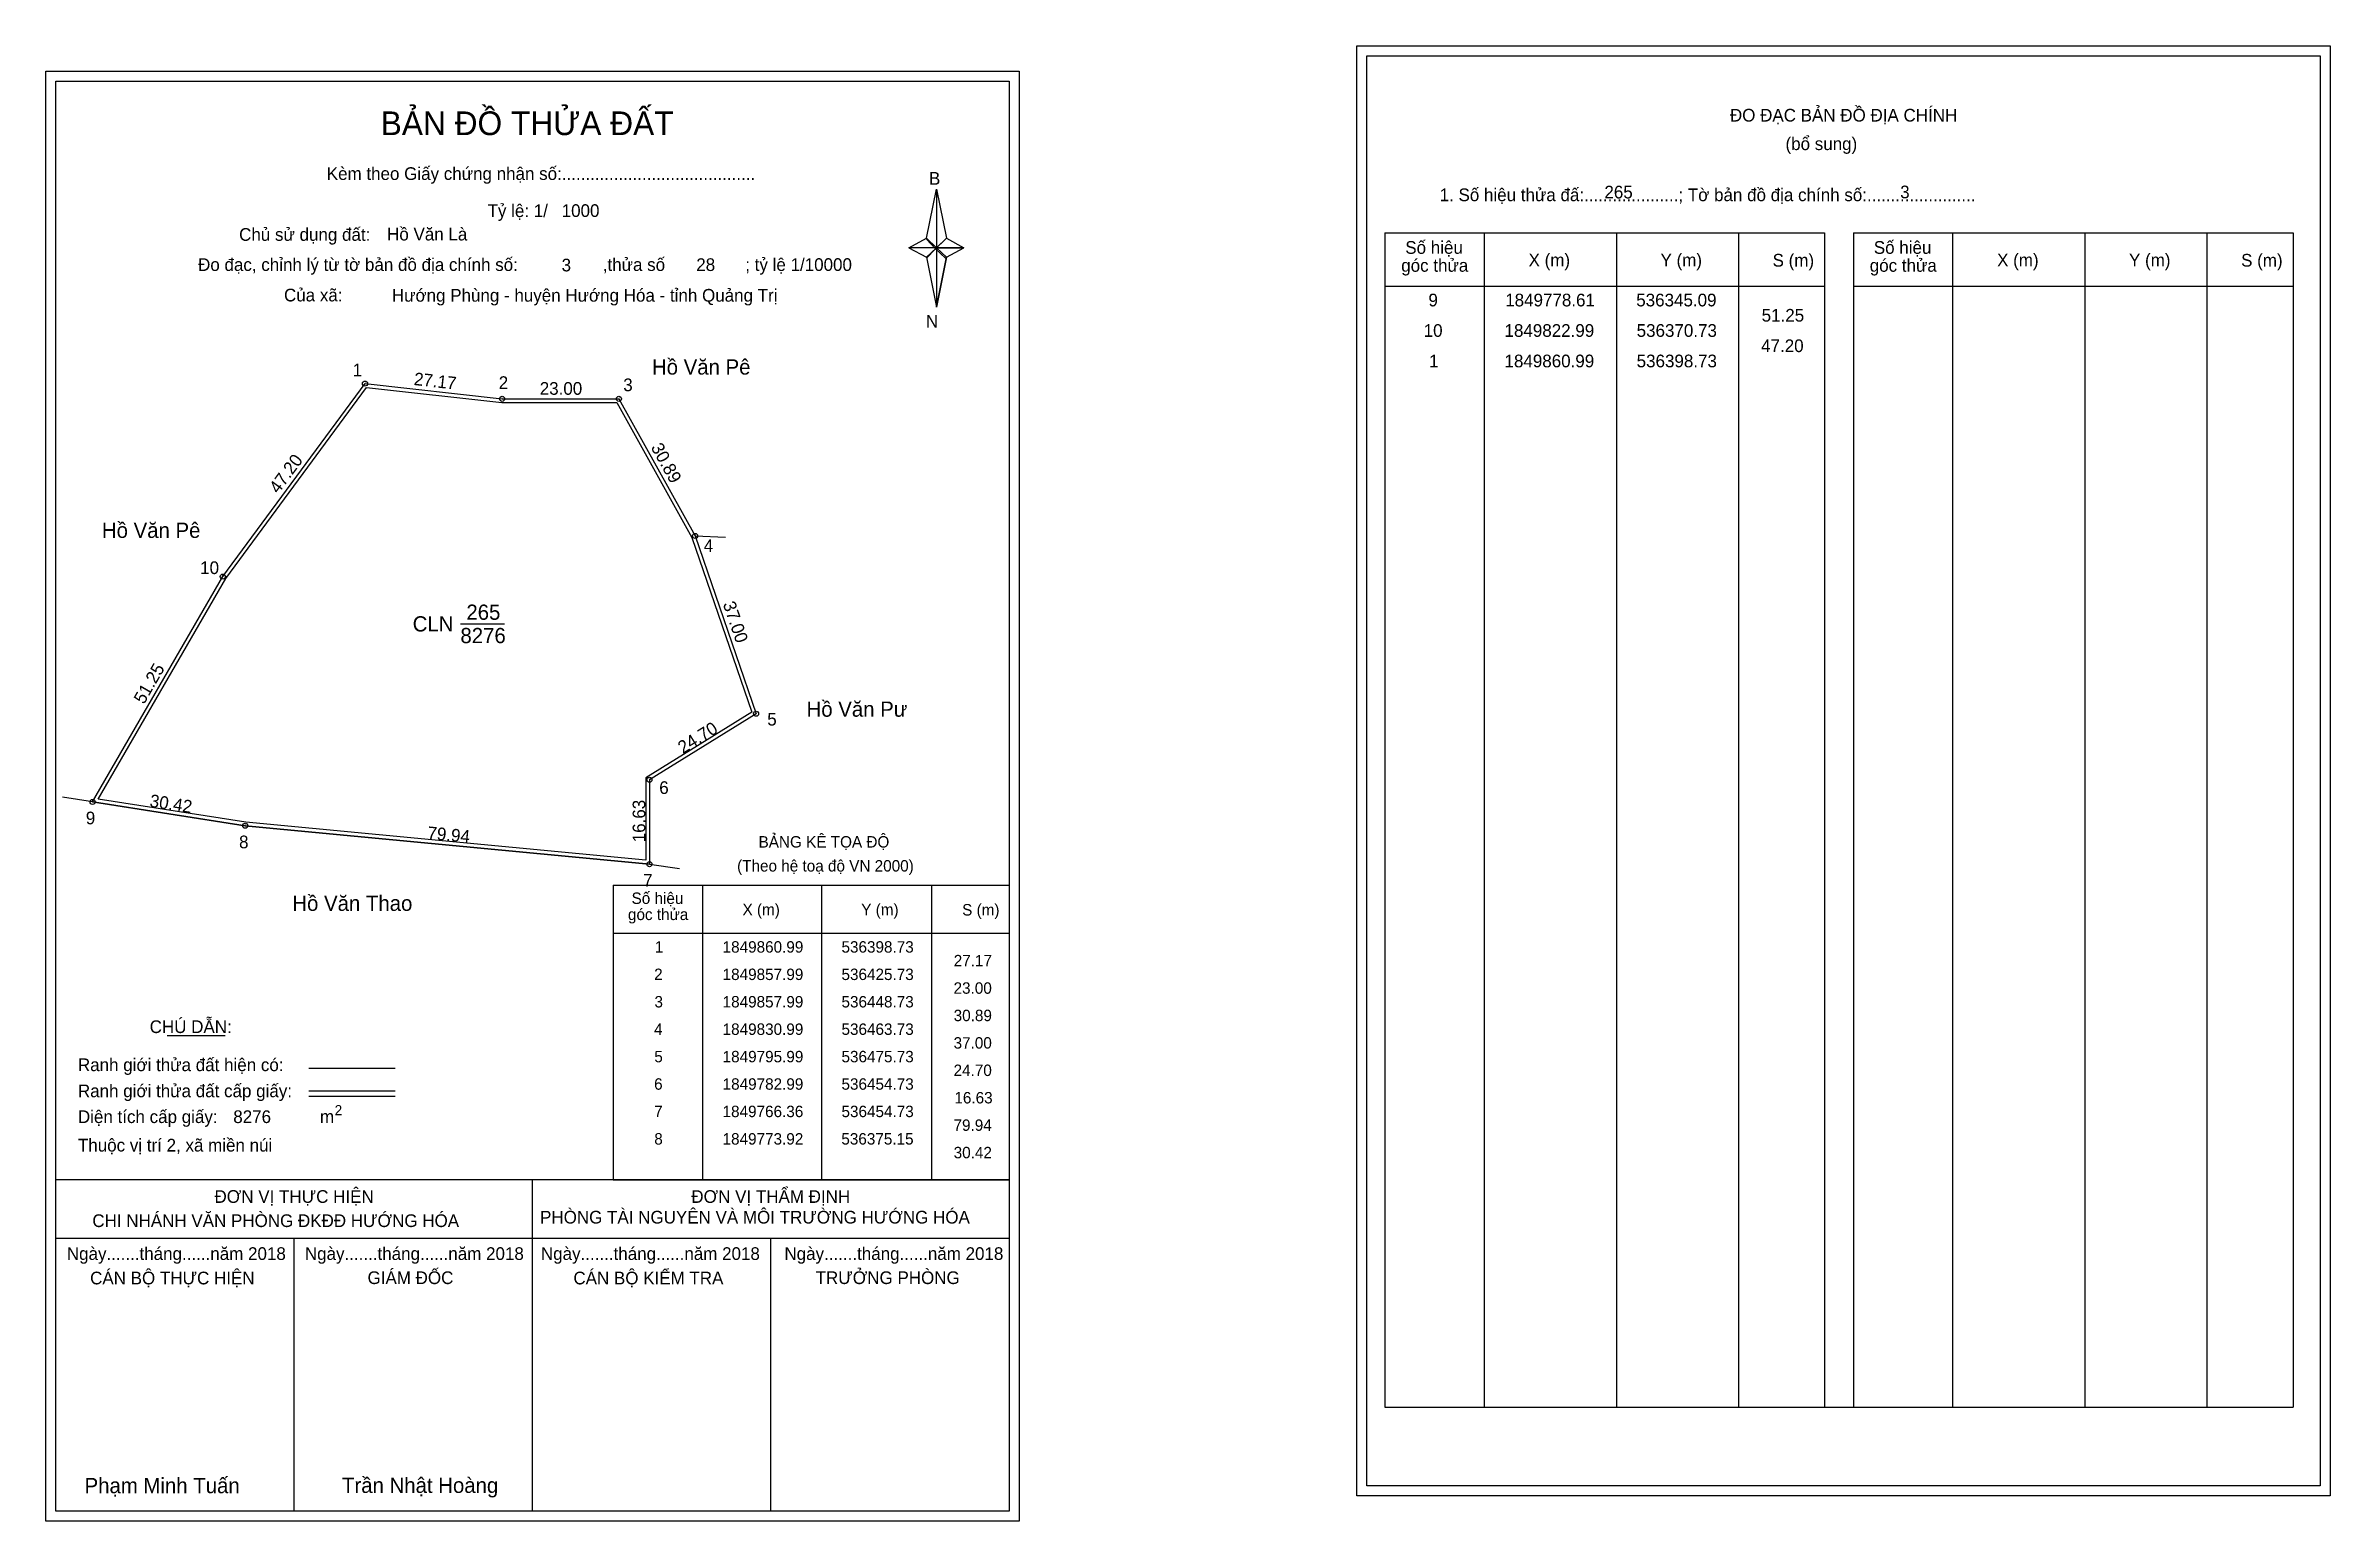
# Model space of a CAD drawing. Extents: x 536336 to 536786, y 1849637 to 1849928.
import ezdxf

# ---------------------------------------------------------------- set-up
doc = ezdxf.new("R2010")
doc.units = 0
for name, color, linetype in [('Level 1', 7, 'Continuous'), ('Level 10', 7, 'Continuous'), ('Level 11', 7, 'Continuous'), ('Level 13', 7, 'Continuous'), ('Level 27', 7, 'Continuous'), ('Level 3', 7, 'Continuous'), ('Level 36', 7, 'Continuous'), ('Level 49', 7, 'Continuous'), ('Level 53', 7, 'Continuous'), ('Level 55', 7, 'Continuous'), ('Level 6', 7, 'Continuous'), ('Level 63', 7, 'Continuous'), ('Level 9', 7, 'Continuous')]:
    doc.layers.add(name, color=color, linetype=linetype)

msp = doc.modelspace()

# ---------------------------------------------------------------- linework, layer by layer
at = {"layer": 'Level 1'}
for p, q in [((536596.03, 1849925.54), (536596.03, 1849925.54)), ((536337.85, 1849920.53), (536337.85, 1849920.53)), ((536509.28, 1849889.64), (536511.24, 1849899.28)), ((536509.28, 1849889.64), (536511.24, 1849899.28)), ((536511.24, 1849899.28), (536511.24, 1849887.76)), ((536511.24, 1849899.28), (536513.21, 1849889.64)), ((536511.24, 1849899.28), (536511.24, 1849887.76)), ((536505.83, 1849887.76), (536509.28, 1849889.64)), ((536509.28, 1849889.64), (536511.24, 1849887.76)), ((536511.24, 1849887.76), (536509.28, 1849889.64)), ((536511.1, 1849887.54), (536509.28, 1849889.42)), ((536513.06, 1849889.42), (536511.1, 1849887.54)), ((536511.1, 1849887.54), (536513.06, 1849889.42)), ((536513.21, 1849889.64), (536511.24, 1849887.76)), ((536511.24, 1849887.76), (536513.21, 1849889.64)), ((536513.21, 1849889.64), (536516.65, 1849887.76)), ((536599.56, 1849890.68), (536686.16, 1849890.68)), ((536619.15, 1849659.42), (536619.15, 1849890.68)), ((536645.22, 1849659.42), (536645.22, 1849890.68)), ((536669.2, 1849890.68), (536669.2, 1849659.42)), ((536686.16, 1849890.68), (536686.16, 1849659.42)), ((536691.82, 1849890.68), (536778.42, 1849890.68)), ((536711.41, 1849659.42), (536711.41, 1849890.68)), ((536737.48, 1849659.42), (536737.48, 1849890.68)), ((536761.45, 1849890.68), (536761.45, 1849659.42)), ((536778.42, 1849890.68), (536778.42, 1849659.42)), ((536505.83, 1849887.76), (536509.28, 1849885.92)), ((536511.24, 1849887.76), (536505.83, 1849887.76)), ((536511.24, 1849887.76), (536509.28, 1849885.92)), ((536509.28, 1849885.92), (536511.24, 1849887.76)), ((536511.1, 1849887.54), (536509.28, 1849885.7)), ((536509.28, 1849885.7), (536511.1, 1849887.54)), ((536509.28, 1849885.92), (536511.24, 1849876.06)), ((536513.06, 1849885.7), (536511.1, 1849887.54)), ((536511.24, 1849887.76), (536511.24, 1849876.06)), ((536511.24, 1849887.76), (536516.65, 1849887.76)), ((536511.24, 1849887.76), (536513.21, 1849885.92)), ((536516.65, 1849887.76), (536511.24, 1849887.76)), ((536511.24, 1849887.76), (536511.24, 1849876.06)), ((536513.21, 1849885.92), (536511.24, 1849887.76)), ((536513.21, 1849885.92), (536511.24, 1849876.06)), ((536511.24, 1849876.06), (536513.21, 1849885.92)), ((536513.21, 1849885.92), (536516.65, 1849887.76)), ((536599.56, 1849880.16), (536686.16, 1849880.16)), ((536691.82, 1849880.16), (536778.42, 1849880.16)), ((536447.61, 1849762.24), (536525.55, 1849762.24)), ((536465.24, 1849704.17), (536465.24, 1849762.24)), ((536488.7, 1849704.17), (536488.7, 1849762.24)), ((536510.28, 1849762.24), (536510.28, 1849704.17)), ((536447.61, 1849752.77), (536525.55, 1849752.77)), ((536359.77, 1849732.59), (536371.17, 1849732.59)), ((536387.64, 1849726.19), (536404.65, 1849726.19)), ((536387.64, 1849721.74), (536404.65, 1849721.74)), ((536387.64, 1849720.64), (536404.65, 1849720.64)), ((536444.68, 1849704.17), (536337.85, 1849704.17)), ((536525.55, 1849704.17), (536420.71, 1849704.17)), ((536431.7, 1849638.95), (536431.7, 1849704.17)), ((536447.61, 1849704.17), (536525.55, 1849704.17)), ((536525.55, 1849692.62), (536337.85, 1849692.62)), ((536384.78, 1849638.95), (536384.78, 1849692.62)), ((536478.63, 1849638.95), (536478.63, 1849692.62)), ((536599.56, 1849659.42), (536778.42, 1849659.42)), ((536783.73, 1849643.96), (536783.73, 1849643.96)), ((536525.55, 1849638.95), (536525.55, 1849638.95))]:
    msp.add_line(p, q, dxfattribs=at)
at = {"layer": 'Level 10'}
for p, q in [((536370.73, 1849822.99), (536398.73, 1849860.99)), ((536371.32, 1849822.61), (536399.05, 1849860.25)), ((536398.73, 1849860.99), (536425.73, 1849857.99)), ((536399.05, 1849860.25), (536425.69, 1849857.29)), ((536425.69, 1849857.29), (536448.32, 1849857.29)), ((536425.73, 1849857.99), (536448.73, 1849857.99)), ((536448.32, 1849857.29), (536463.09, 1849830.7)), ((536448.73, 1849857.99), (536463.73, 1849830.99)), ((536463.09, 1849830.7), (536474.89, 1849796.29)), ((536463.73, 1849830.99), (536475.73, 1849795.99)), ((536345.09, 1849778.61), (536370.73, 1849822.99)), ((536346.21, 1849779.14), (536371.32, 1849822.61)), ((536474.89, 1849796.29), (536454.03, 1849783.38)), ((536475.73, 1849795.99), (536454.73, 1849782.99)), ((536454.03, 1849783.38), (536454.03, 1849767.13)), ((536454.73, 1849782.99), (536454.73, 1849766.36)), ((536345.09, 1849778.61), (536375.15, 1849773.92)), ((536375.15, 1849773.92), (536345.09, 1849778.61)), ((536375.24, 1849774.61), (536346.21, 1849779.14)), ((536375.15, 1849773.92), (536454.73, 1849766.36)), ((536454.73, 1849766.36), (536375.15, 1849773.92)), ((536454.03, 1849767.13), (536375.24, 1849774.61))]:
    msp.add_line(p, q, dxfattribs=at)
at = {"layer": 'Level 11'}
for centre in [(536398.73, 1849860.99), (536425.73, 1849857.99), (536448.73, 1849857.99), (536463.73, 1849830.99), (536370.73, 1849822.99), (536475.73, 1849795.99), (536454.73, 1849782.99), (536345.09, 1849778.61), (536345.09, 1849778.61), (536375.15, 1849773.92), (536454.73, 1849766.36)]:
    msp.add_circle(centre, 0.5, dxfattribs=at)
at = {"layer": 'Level 27'}
for p, q in [((536463.73, 1849830.99), (536469.73, 1849830.75)), ((536345.09, 1849778.61), (536339.17, 1849779.56)), ((536454.73, 1849766.36), (536460.67, 1849765.51))]:
    msp.add_line(p, q, dxfattribs=at)
at = {"layer": 'Level 3'}
for p, q in [((536599.56, 1849890.68), (536599.56, 1849659.42)), ((536691.82, 1849890.68), (536691.82, 1849659.42)), ((536447.61, 1849762.24), (536447.61, 1849704.17))]:
    msp.add_line(p, q, dxfattribs=at)
at = {"layer": 'Level 63'}
for p, q in [((536594.03, 1849927.54), (536785.73, 1849927.54)), ((536594.03, 1849641.96), (536594.03, 1849927.54)), ((536596.03, 1849925.54), (536783.73, 1849925.54)), ((536596.03, 1849643.96), (536596.03, 1849925.54)), ((536783.73, 1849925.54), (536783.73, 1849643.96)), ((536785.73, 1849927.54), (536785.73, 1849641.96)), ((536335.85, 1849922.53), (536527.55, 1849922.53)), ((536335.85, 1849636.95), (536335.85, 1849922.53)), ((536337.85, 1849920.53), (536525.55, 1849920.53)), ((536337.85, 1849638.95), (536337.85, 1849920.53)), ((536525.55, 1849920.53), (536525.55, 1849638.95)), ((536527.55, 1849922.53), (536527.55, 1849636.95)), ((536785.73, 1849641.96), (536594.03, 1849641.96)), ((536783.73, 1849643.96), (536596.03, 1849643.96)), ((536527.55, 1849636.95), (536335.85, 1849636.95)), ((536525.55, 1849638.95), (536337.85, 1849638.95))]:
    msp.add_line(p, q, dxfattribs=at)
at = {"layer": 'Level 9'}
msp.add_line((536417.51, 1849813.68), (536426.22, 1849813.68), dxfattribs=at)

# ---------------------------------------------------------------- texts
at = {"layer": 'Level 1'}
for s, height, p in [('BẢN ĐỒ THỬA ĐẤT', 4.6657, (536401.82, 1849909.93)), ('ĐO ĐẠC BẢN ĐỒ ĐỊA CHÍNH', 2.5, (536667.51, 1849912.6)), ('(bổ sung)', 2.5, (536678.45, 1849906.98)), ('Kèm theo Giấy chứng nhận số:.........................................', 2.5, (536391.2, 1849901.1)), ('B', 2.5, (536509.79, 1849900.16)), ('1. Số hiệu thửa đấ:....................; Tờ bản đồ địa chính số:.......................', 2.5, (536610.34, 1849896.92)), ('Chủ sử dụng đất:', 2.5, (536373.94, 1849889.11)), ('Số hiệu', 2.5, (536603.58, 1849886.55)), ('Số hiệu', 2.5, (536695.84, 1849886.55)), ('Đo đạc, chỉnh lý từ tờ bản đồ địa chính số:                  ,thửa số                 ; tỷ lệ 1/10000', 2.5, (536365.86, 1849883.18)), ('góc thửa', 2.5, (536602.78, 1849883.02)), ('X (m)', 2.5, (536627.86, 1849884.08)), ('Y (m)', 2.5, (536653.84, 1849884.08)), ('S (m)', 2.5, (536675.91, 1849884.03)), ('góc thửa', 2.5, (536695.04, 1849883.02)), ('X (m)', 2.5, (536720.12, 1849884.08)), ('Y (m)', 2.5, (536746.09, 1849884.08)), ('S (m)', 2.5, (536768.17, 1849884.03)), ('Của xã:', 2.5, (536382.78, 1849877.18)), ('N', 2.5, (536509.19, 1849871.99)), ('BẢNG KÊ TỌA ĐỘ', 2.25, (536476.23, 1849769.63)), ('(Theo hệ toạ độ VN 2000)', 2.25, (536472, 1849764.91)), ('góc thửa', 2.25, (536450.51, 1849755.35)), ('Số hiệu', 2.25, (536451.22, 1849758.53)), ('X (m)', 2.25, (536473.07, 1849756.3)), ('Y (m)', 2.25, (536496.45, 1849756.3)), ('S (m)', 2.25, (536516.32, 1849756.25)), ('CHÚ DẪN:', 2.5, (536356.33, 1849733.1)), ('Ranh giới thửa đất hiện có:', 2.5, (536342.2, 1849725.6)), ('Ranh giới thửa đất cấp giấy:', 2.5, (536342.2, 1849720.46)), ('Diện tích cấp giấy:', 2.5, (536342.2, 1849715.38)), ('m', 2.5, (536389.86, 1849715.4)), ('2', 2, (536392.75, 1849716.91)), ('Thuộc vị trí 2, xã miền núi', 2.5, (536342.2, 1849709.77)), ('ĐƠN VỊ THỰC HIỆN', 2.5, (536369.09, 1849699.66)), ('ĐƠN VỊ THẨM ĐỊNH', 2.5, (536462.99, 1849699.66)), ('CHI NHÁNH VĂN PHÒNG ĐKĐĐ HƯỚNG HÓA', 2.5, (536345.04, 1849694.9)), ('PHÒNG TÀI NGUYÊN VÀ MÔI TRƯỜNG HƯỚNG HÓA', 2.5, (536433.21, 1849695.59)), ('Ngày.......tháng......năm 2018', 2.5, (536340.02, 1849688.42)), ('Ngày.......tháng......năm 2018', 2.5, (536386.89, 1849688.42)), ('Ngày.......tháng......năm 2018', 2.5, (536433.37, 1849688.42)), ('Ngày.......tháng......năm 2018', 2.5, (536481.32, 1849688.42)), ('CÁN BỘ THỰC HIỆN', 2.5, (536344.6, 1849683.61)), ('GIÁM ĐỐC', 2.5, (536399.23, 1849683.67)), ('CÁN BỘ KIỂM TRA', 2.5, (536439.77, 1849683.61)), ('TRƯỞNG PHÒNG', 2.5, (536487.46, 1849683.67)), ('Phạm Minh Tuấn', 3, (536343.51, 1849642.49)), ('Trần Nhật Hoàng', 3, (536394.2, 1849642.54))]:
    msp.add_text(s, height=height, dxfattribs=at).set_placement(p)
at = {"layer": 'Level 11'}
msp.add_text('Tỷ lệ: 1/', height=2.5, dxfattribs=at).set_placement((536422.86, 1849893.79))
at = {"layer": 'Level 13'}
for s, p in [('265', (536418.69, 1849814.48)), ('CLN', (536408.12, 1849812.18)), ('8276', (536417.52, 1849809.88))]:
    msp.add_text(s, height=3, dxfattribs=at).set_placement(p)
at = {"layer": 'Level 36'}
for s, p in [('Hồ Văn Pê', (536455.24, 1849862.77)), ('Hồ Văn Pê', (536346.92, 1849830.61)), ('Hồ Văn Pư', (536485.68, 1849795.39)), ('Hồ Văn Thao', (536384.42, 1849757.16))]:
    msp.add_text(s, height=3, dxfattribs=at).set_placement(p)
at = {"layer": 'Level 49'}
for s, rotation, p in [('27.17', 353.6598, (536408.27, 1849860.73)), ('30.89', 299.0546, (536454.95, 1849848.44)), ('47.20', 53.6156, (536381.66, 1849839.17)), ('37.00', 288.9246, (536469.16, 1849817.62)), ('51.25', 59.9834, (536355.2, 1849797.71)), ('24.70', 31.7595, (536461.33, 1849788.02)), ('30.42', 351.1321, (536356.21, 1849777.68)), ('16.63', 90, (536453.93, 1849770.67)), ('79.94', 354.5733, (536410.94, 1849771.32))]:
    msp.add_text(s, height=2.5, rotation=rotation, dxfattribs=at).set_placement(p)
msp.add_text('23.00', height=2.5, dxfattribs=at).set_placement((536433.14, 1849858.79))
at = {"layer": 'Level 53'}
for s, height, p in [('9', 2.5, (536608.14, 1849876.2)), ('1849778.61', 2.5, (536623.26, 1849876.2)), ('536345.09', 2.5, (536649.06, 1849876.2)), ('51.25', 2.5, (536673.76, 1849873.2)), ('10', 2.5, (536607.2, 1849870.2)), ('1849822.99', 2.5, (536623.12, 1849870.2)), ('536370.73', 2.5, (536649.14, 1849870.2)), ('1', 2.5, (536608.28, 1849864.2)), ('1849860.99', 2.5, (536623.12, 1849864.2)), ('536398.73', 2.5, (536649.14, 1849864.2)), ('47.20', 2.5, (536673.65, 1849867.2)), ('1', 2.25, (536455.8, 1849748.94)), ('1849860.99', 2.25, (536469.15, 1849748.94)), ('536398.73', 2.25, (536492.56, 1849748.94)), ('2', 2.25, (536455.66, 1849743.54)), ('1849857.99', 2.25, (536469.15, 1849743.54)), ('536425.73', 2.25, (536492.56, 1849743.54)), ('27.17', 2.25, (536514.66, 1849746.24)), ('3', 2.25, (536455.73, 1849738.14)), ('1849857.99', 2.25, (536469.15, 1849738.14)), ('536448.73', 2.25, (536492.56, 1849738.14)), ('23.00', 2.25, (536514.63, 1849740.84)), ('30.89', 2.25, (536514.65, 1849735.44)), ('4', 2.25, (536455.65, 1849732.74)), ('1849830.99', 2.25, (536469.15, 1849732.74)), ('536463.73', 2.25, (536492.56, 1849732.74)), ('37.00', 2.25, (536514.63, 1849730.04)), ('5', 2.25, (536455.7, 1849727.34)), ('1849795.99', 2.25, (536469.15, 1849727.34)), ('536475.73', 2.25, (536492.56, 1849727.34)), ('24.70', 2.25, (536514.63, 1849724.64)), ('6', 2.25, (536455.66, 1849721.94)), ('1849782.99', 2.25, (536469.15, 1849721.94)), ('536454.73', 2.25, (536492.56, 1849721.94)), ('7', 2.25, (536455.67, 1849716.54)), ('1849766.36', 2.25, (536469.14, 1849716.54)), ('536454.73', 2.25, (536492.56, 1849716.54)), ('16.63', 2.25, (536514.79, 1849719.24)), ('8', 2.25, (536455.69, 1849711.14)), ('1849773.92', 2.25, (536469.14, 1849711.14)), ('536375.15', 2.25, (536492.53, 1849711.14)), ('79.94', 2.25, (536514.62, 1849713.84)), ('30.42', 2.25, (536514.65, 1849708.44))]:
    msp.add_text(s, height=height, dxfattribs=at).set_placement(p)
at = {"layer": 'Level 55'}
for s, height, p in [('1', 0.4, (536398.62, 1849860.99)), ('0', 0.11, (536398.69, 1849860.88)), ('0', 0.11, (536398.69, 1849860.88)), ('2', 0.4, (536425.59, 1849857.99)), ('0', 0.11, (536425.69, 1849857.88)), ('3', 0.4, (536448.61, 1849857.99)), ('0', 0.11, (536448.69, 1849857.88)), ('4', 0.4, (536463.59, 1849830.99)), ('0', 0.11, (536463.69, 1849830.88)), ('0', 0.11, (536463.69, 1849830.88)), ('0', 0.11, (536463.69, 1849830.88)), ('10', 0.4, (536370.45, 1849822.99)), ('0', 0.11, (536370.69, 1849822.88)), ('5', 0.4, (536475.6, 1849795.99)), ('0', 0.11, (536475.69, 1849795.88)), ('0', 0.11, (536475.69, 1849795.88)), ('6', 0.4, (536454.59, 1849782.99)), ('0', 0.11, (536454.69, 1849782.88)), ('0', 0.11, (536454.69, 1849782.88)), ('9', 0.4, (536344.95, 1849778.61)), ('201', 0.11, (536344.98, 1849778.5)), ('201', 0.11, (536344.98, 1849778.5)), ('0', 0.11, (536345.05, 1849778.5)), ('8', 0.4, (536375.02, 1849773.92)), ('201', 0.11, (536375.04, 1849773.81)), ('201', 0.11, (536375.04, 1849773.81)), ('7', 0.4, (536454.6, 1849766.36)), ('201', 0.11, (536454.62, 1849766.25)), ('201', 0.11, (536454.62, 1849766.25)), ('0', 0.11, (536454.69, 1849766.25)), ('0', 0.11, (536454.69, 1849766.25))]:
    msp.add_text(s, height=height, dxfattribs=at).set_placement(p)
at = {"layer": 'Level 6'}
for s, p in [('265', (536642.79, 1849897.46)), ('3', (536701.03, 1849897.48)), ('1000', (536437.46, 1849893.81)), ('Hồ Văn Là', (536403.08, 1849889.18)), ('3', (536437.45, 1849883.09)), ('28', (536463.96, 1849883.17)), (' Hướng Phùng - huyện Hướng Hóa - tỉnh Quảng Trị', (536403.09, 1849877.13)), ('8276', (536372.79, 1849715.38))]:
    msp.add_text(s, height=2.5, dxfattribs=at).set_placement(p)
at = {"layer": 'Level 9'}
for s, p in [('1', (536396.29, 1849862.42)), ('2', (536425.06, 1849859.94)), ('3', (536449.58, 1849859.5)), ('4', (536465.44, 1849827.83)), ('10', (536366.27, 1849823.49)), ('5', (536477.94, 1849793.66)), ('6', (536456.67, 1849780.18)), ('9', (536343.75, 1849774.2)), ('8', (536373.93, 1849769.49)), ('7', (536453.51, 1849761.93))]:
    msp.add_text(s, height=2.5, dxfattribs=at).set_placement(p)

doc.saveas('drawing.dxf')
